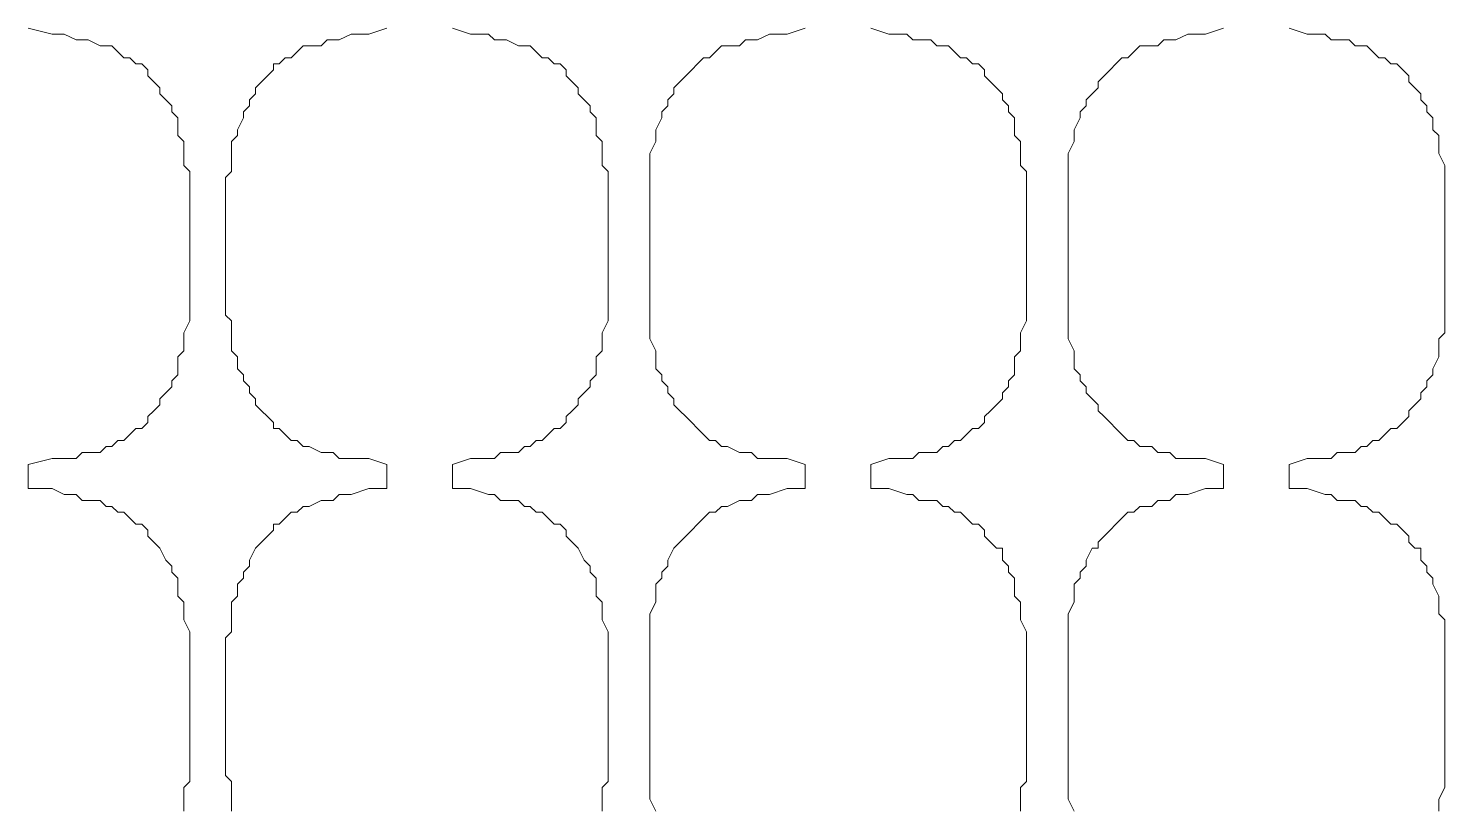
# Model space of a CAD drawing. Extents: x -66030 to 95157, y -13132 to 45879.
# Drawn here: x 20789 to 21715, y 25952 to 26462 of the extents above; entities that cross this region are included whole.
import ezdxf

# ---------------------------------------------------------------- set-up
doc = ezdxf.new("R2010")
doc.units = 0
doc.header["$LTSCALE"] = 100
doc.header["$MEASUREMENT"] = 0
doc.layers.get('0').update_dxf_attribs({"linetype": 'CONTINUOUS'})

msp = doc.modelspace()

# ---------------------------------------------------------------- linework, layer by layer
at = {"lineweight": 0}
for points in [[(20890.47, 25950.21), (20890.47, 25958.02), (20890.47, 25965.83), (20894.38, 25969.74), (20894.38, 25973.65), (20894.38, 26063.48), (20894.38, 26067.39), (20890.47, 26075.2), (20890.47, 26079.11), (20890.47, 26086.92), (20886.57, 26090.83), (20886.57, 26098.64), (20886.57, 26102.54), (20882.66, 26106.45), (20882.66, 26110.36), (20878.76, 26114.26), (20874.85, 26122.07), (20874.85, 26122.07), (20870.95, 26125.98), (20867.04, 26129.89), (20867.04, 26133.79), (20863.13, 26137.7), (20859.23, 26137.7), (20855.32, 26141.6), (20851.42, 26145.51), (20847.51, 26145.51), (20843.6, 26149.41), (20839.7, 26149.41), (20835.79, 26153.32), (20827.98, 26153.32), (20824.07, 26153.32), (20820.17, 26157.23), (20812.36, 26157.23), (20804.54, 26161.13), (20788.92, 26161.13), (20788.92, 26176.76), (20804.54, 26180.66), (20812.36, 26180.66), (20820.17, 26180.66), (20824.07, 26184.57), (20827.98, 26184.57), (20835.79, 26184.57), (20839.7, 26188.47), (20843.6, 26188.47), (20847.51, 26192.38), (20851.42, 26192.38), (20855.32, 26196.29), (20859.23, 26200.19), (20863.13, 26200.19), (20867.04, 26204.1), (20867.04, 26208), (20870.95, 26211.91), (20874.85, 26215.82), (20874.85, 26219.72), (20878.76, 26223.63), (20882.66, 26227.53), (20882.66, 26231.44), (20886.57, 26235.35), (20886.57, 26239.25), (20886.57, 26247.06), (20890.47, 26250.97), (20890.47, 26258.78), (20890.47, 26262.69), (20894.38, 26270.5), (20894.38, 26274.41), (20894.38, 26364.24), (20894.38, 26368.15), (20890.47, 26372.06), (20890.47, 26379.87), (20890.47, 26387.68), (20886.57, 26391.58), (20886.57, 26395.49), (20886.57, 26403.3), (20882.66, 26407.21), (20882.66, 26411.11), (20878.76, 26415.02), (20874.85, 26418.93), (20874.85, 26422.83), (20870.95, 26426.74), (20867.04, 26430.64), (20867.04, 26434.55), (20863.13, 26438.46), (20859.23, 26438.46), (20855.32, 26442.36), (20851.42, 26442.36), (20847.51, 26446.27), (20843.6, 26450.17), (20839.7, 26450.17), (20835.79, 26450.17), (20827.98, 26454.08), (20824.07, 26454.08), (20820.17, 26454.08), (20812.36, 26457.99), (20804.54, 26457.99), (20788.92, 26461.89)], [(20890.47, 25950.21), (20890.47, 25958.02), (20890.47, 25965.83), (20894.38, 25969.74), (20894.38, 25973.65), (20894.38, 26063.48), (20894.38, 26067.39), (20890.47, 26075.2), (20890.47, 26079.11), (20890.47, 26086.92), (20886.57, 26090.83), (20886.57, 26098.64), (20886.57, 26102.54), (20882.66, 26106.45), (20882.66, 26110.36), (20878.76, 26114.26), (20874.85, 26122.07), (20874.85, 26122.07), (20870.95, 26125.98), (20867.04, 26129.89), (20867.04, 26133.79), (20863.13, 26137.7), (20859.23, 26137.7), (20855.32, 26141.6), (20851.42, 26145.51), (20847.51, 26145.51), (20843.6, 26149.41), (20839.7, 26149.41), (20835.79, 26153.32), (20827.98, 26153.32), (20824.07, 26153.32), (20820.17, 26157.23), (20812.36, 26157.23), (20804.54, 26161.13), (20788.92, 26161.13), (20788.92, 26176.76), (20804.54, 26180.66), (20812.36, 26180.66), (20820.17, 26180.66), (20824.07, 26184.57), (20827.98, 26184.57), (20835.79, 26184.57), (20839.7, 26188.47), (20843.6, 26188.47), (20847.51, 26192.38), (20851.42, 26192.38), (20855.32, 26196.29), (20859.23, 26200.19), (20863.13, 26200.19), (20867.04, 26204.1), (20867.04, 26208), (20870.95, 26211.91), (20874.85, 26215.82), (20874.85, 26219.72), (20878.76, 26223.63), (20882.66, 26227.53), (20882.66, 26231.44), (20886.57, 26235.35), (20886.57, 26239.25), (20886.57, 26247.06), (20890.47, 26250.97), (20890.47, 26258.78), (20890.47, 26262.69), (20894.38, 26270.5), (20894.38, 26274.41), (20894.38, 26364.24), (20894.38, 26368.15), (20890.47, 26372.06), (20890.47, 26379.87), (20890.47, 26387.68), (20886.57, 26391.58), (20886.57, 26395.49), (20886.57, 26403.3), (20882.66, 26407.21), (20882.66, 26411.11), (20878.76, 26415.02), (20874.85, 26418.93), (20874.85, 26422.83), (20870.95, 26426.74), (20867.04, 26430.64), (20867.04, 26434.55), (20863.13, 26438.46), (20859.23, 26438.46), (20855.32, 26442.36), (20851.42, 26442.36), (20847.51, 26446.27), (20843.6, 26450.17), (20839.7, 26450.17), (20835.79, 26450.17), (20827.98, 26454.08), (20824.07, 26454.08), (20820.17, 26454.08), (20812.36, 26457.99), (20804.54, 26457.99), (20788.92, 26461.89)], [(21023.28, 26461.89), (21011.56, 26457.99), (20999.84, 26457.99), (20992.03, 26454.08), (20988.12, 26454.08), (20984.22, 26454.08), (20980.31, 26450.17), (20972.5, 26450.17), (20968.59, 26450.17), (20964.69, 26446.27), (20960.78, 26442.36), (20956.88, 26442.36), (20952.97, 26438.46), (20949.06, 26438.46), (20949.06, 26434.55), (20945.16, 26430.64), (20941.25, 26426.74), (20937.35, 26422.83), (20937.35, 26418.93), (20933.44, 26415.02), (20933.44, 26411.11), (20929.53, 26407.21), (20929.53, 26403.3), (20925.63, 26395.49), (20925.63, 26391.58), (20921.72, 26387.68), (20921.72, 26379.87), (20921.72, 26372.06), (20921.72, 26368.15), (20917.82, 26364.24), (20917.82, 26274.41), (20921.72, 26270.5), (20921.72, 26262.69), (20921.72, 26258.78), (20921.72, 26250.97), (20925.63, 26247.06), (20925.63, 26239.25), (20929.53, 26235.35), (20929.53, 26231.44), (20933.44, 26227.53), (20933.44, 26223.63), (20937.35, 26219.72), (20937.35, 26215.82), (20941.25, 26211.91), (20945.16, 26208), (20949.06, 26204.1), (20949.06, 26200.19), (20952.97, 26200.19), (20956.88, 26196.29), (20960.78, 26192.38), (20964.69, 26192.38), (20968.59, 26188.47), (20972.5, 26188.47), (20980.31, 26184.57), (20984.22, 26184.57), (20988.12, 26184.57), (20992.03, 26180.66), (20999.84, 26180.66), (21011.56, 26180.66), (21023.28, 26176.76), (21023.28, 26161.13), (21011.56, 26161.13), (20999.84, 26157.23), (20992.03, 26157.23), (20988.12, 26153.32), (20984.22, 26153.32), (20980.31, 26153.32), (20972.5, 26149.41), (20968.59, 26149.41), (20964.69, 26145.51), (20960.78, 26145.51), (20956.88, 26141.6), (20952.97, 26137.7), (20949.06, 26137.7), (20949.06, 26133.79), (20945.16, 26129.89), (20941.25, 26125.98), (20937.35, 26122.07), (20937.35, 26122.07), (20933.44, 26114.26), (20933.44, 26110.36), (20929.53, 26106.45), (20929.53, 26102.54), (20925.63, 26098.64), (20925.63, 26090.83), (20921.72, 26086.92), (20921.72, 26079.11), (20921.72, 26075.2), (20921.72, 26067.39), (20917.82, 26063.48), (20917.82, 25973.65), (20921.72, 25969.74), (20921.72, 25965.83), (20921.72, 25958.02), (20921.72, 25950.21)], [(21023.28, 26461.89), (21011.56, 26457.99), (20999.84, 26457.99), (20992.03, 26454.08), (20988.12, 26454.08), (20984.22, 26454.08), (20980.31, 26450.17), (20972.5, 26450.17), (20968.59, 26450.17), (20964.69, 26446.27), (20960.78, 26442.36), (20956.88, 26442.36), (20952.97, 26438.46), (20949.06, 26438.46), (20949.06, 26434.55), (20945.16, 26430.64), (20941.25, 26426.74), (20937.35, 26422.83), (20937.35, 26418.93), (20933.44, 26415.02), (20933.44, 26411.11), (20929.53, 26407.21), (20929.53, 26403.3), (20925.63, 26395.49), (20925.63, 26391.58), (20921.72, 26387.68), (20921.72, 26379.87), (20921.72, 26372.06), (20921.72, 26368.15), (20917.82, 26364.24), (20917.82, 26274.41), (20921.72, 26270.5), (20921.72, 26262.69), (20921.72, 26258.78), (20921.72, 26250.97), (20925.63, 26247.06), (20925.63, 26239.25), (20929.53, 26235.35), (20929.53, 26231.44), (20933.44, 26227.53), (20933.44, 26223.63), (20937.35, 26219.72), (20937.35, 26215.82), (20941.25, 26211.91), (20945.16, 26208), (20949.06, 26204.1), (20949.06, 26200.19), (20952.97, 26200.19), (20956.88, 26196.29), (20960.78, 26192.38), (20964.69, 26192.38), (20968.59, 26188.47), (20972.5, 26188.47), (20980.31, 26184.57), (20984.22, 26184.57), (20988.12, 26184.57), (20992.03, 26180.66), (20999.84, 26180.66), (21011.56, 26180.66), (21023.28, 26176.76), (21023.28, 26161.13), (21011.56, 26161.13), (20999.84, 26157.23), (20992.03, 26157.23), (20988.12, 26153.32), (20984.22, 26153.32), (20980.31, 26153.32), (20972.5, 26149.41), (20968.59, 26149.41), (20964.69, 26145.51), (20960.78, 26145.51), (20956.88, 26141.6), (20952.97, 26137.7), (20949.06, 26137.7), (20949.06, 26133.79), (20945.16, 26129.89), (20941.25, 26125.98), (20937.35, 26122.07), (20937.35, 26122.07), (20933.44, 26114.26), (20933.44, 26110.36), (20929.53, 26106.45), (20929.53, 26102.54), (20925.63, 26098.64), (20925.63, 26090.83), (20921.72, 26086.92), (20921.72, 26079.11), (20921.72, 26075.2), (20921.72, 26067.39), (20917.82, 26063.48), (20917.82, 25973.65), (20921.72, 25969.74), (20921.72, 25965.83), (20921.72, 25958.02), (20921.72, 25950.21)], [(21163.89, 25950.21), (21163.89, 25958.02), (21163.89, 25965.83), (21167.8, 25969.74), (21167.8, 25973.65), (21167.8, 26063.48), (21167.8, 26067.39), (21163.89, 26075.2), (21163.89, 26079.11), (21163.89, 26086.92), (21159.99, 26090.83), (21159.99, 26098.64), (21159.99, 26102.54), (21156.08, 26106.45), (21156.08, 26110.36), (21152.17, 26114.26), (21148.27, 26122.07), (21148.27, 26122.07), (21144.36, 26125.98), (21140.46, 26129.89), (21140.46, 26133.79), (21136.55, 26137.7), (21132.64, 26137.7), (21128.74, 26141.6), (21124.83, 26145.51), (21120.93, 26145.51), (21117.02, 26149.41), (21113.12, 26149.41), (21109.21, 26153.32), (21101.4, 26153.32), (21097.49, 26153.32), (21093.59, 26157.23), (21089.68, 26157.23), (21077.96, 26161.13), (21066.24, 26161.13), (21066.24, 26176.76), (21077.96, 26180.66), (21089.68, 26180.66), (21093.59, 26180.66), (21097.49, 26184.57), (21101.4, 26184.57), (21109.21, 26184.57), (21113.12, 26188.47), (21117.02, 26188.47), (21120.93, 26192.38), (21124.83, 26192.38), (21128.74, 26196.29), (21132.64, 26200.19), (21136.55, 26200.19), (21140.46, 26204.1), (21140.46, 26208), (21144.36, 26211.91), (21148.27, 26215.82), (21148.27, 26219.72), (21152.17, 26223.63), (21156.08, 26227.53), (21156.08, 26231.44), (21159.99, 26235.35), (21159.99, 26239.25), (21159.99, 26247.06), (21163.89, 26250.97), (21163.89, 26258.78), (21163.89, 26262.69), (21167.8, 26270.5), (21167.8, 26274.41), (21167.8, 26364.24), (21167.8, 26368.15), (21163.89, 26372.06), (21163.89, 26379.87), (21163.89, 26387.68), (21159.99, 26391.58), (21159.99, 26395.49), (21159.99, 26403.3), (21156.08, 26407.21), (21156.08, 26411.11), (21152.17, 26415.02), (21148.27, 26418.93), (21148.27, 26422.83), (21144.36, 26426.74), (21140.46, 26430.64), (21140.46, 26434.55), (21136.55, 26438.46), (21132.64, 26438.46), (21128.74, 26442.36), (21124.83, 26442.36), (21120.93, 26446.27), (21117.02, 26450.17), (21113.12, 26450.17), (21109.21, 26450.17), (21101.4, 26454.08), (21097.49, 26454.08), (21093.59, 26454.08), (21089.68, 26457.99), (21077.96, 26457.99), (21066.24, 26461.89)], [(21163.89, 25950.21), (21163.89, 25958.02), (21163.89, 25965.83), (21167.8, 25969.74), (21167.8, 25973.65), (21167.8, 26063.48), (21167.8, 26067.39), (21163.89, 26075.2), (21163.89, 26079.11), (21163.89, 26086.92), (21159.99, 26090.83), (21159.99, 26098.64), (21159.99, 26102.54), (21156.08, 26106.45), (21156.08, 26110.36), (21152.17, 26114.26), (21148.27, 26122.07), (21148.27, 26122.07), (21144.36, 26125.98), (21140.46, 26129.89), (21140.46, 26133.79), (21136.55, 26137.7), (21132.64, 26137.7), (21128.74, 26141.6), (21124.83, 26145.51), (21120.93, 26145.51), (21117.02, 26149.41), (21113.12, 26149.41), (21109.21, 26153.32), (21101.4, 26153.32), (21097.49, 26153.32), (21093.59, 26157.23), (21089.68, 26157.23), (21077.96, 26161.13), (21066.24, 26161.13), (21066.24, 26176.76), (21077.96, 26180.66), (21089.68, 26180.66), (21093.59, 26180.66), (21097.49, 26184.57), (21101.4, 26184.57), (21109.21, 26184.57), (21113.12, 26188.47), (21117.02, 26188.47), (21120.93, 26192.38), (21124.83, 26192.38), (21128.74, 26196.29), (21132.64, 26200.19), (21136.55, 26200.19), (21140.46, 26204.1), (21140.46, 26208), (21144.36, 26211.91), (21148.27, 26215.82), (21148.27, 26219.72), (21152.17, 26223.63), (21156.08, 26227.53), (21156.08, 26231.44), (21159.99, 26235.35), (21159.99, 26239.25), (21159.99, 26247.06), (21163.89, 26250.97), (21163.89, 26258.78), (21163.89, 26262.69), (21167.8, 26270.5), (21167.8, 26274.41), (21167.8, 26364.24), (21167.8, 26368.15), (21163.89, 26372.06), (21163.89, 26379.87), (21163.89, 26387.68), (21159.99, 26391.58), (21159.99, 26395.49), (21159.99, 26403.3), (21156.08, 26407.21), (21156.08, 26411.11), (21152.17, 26415.02), (21148.27, 26418.93), (21148.27, 26422.83), (21144.36, 26426.74), (21140.46, 26430.64), (21140.46, 26434.55), (21136.55, 26438.46), (21132.64, 26438.46), (21128.74, 26442.36), (21124.83, 26442.36), (21120.93, 26446.27), (21117.02, 26450.17), (21113.12, 26450.17), (21109.21, 26450.17), (21101.4, 26454.08), (21097.49, 26454.08), (21093.59, 26454.08), (21089.68, 26457.99), (21077.96, 26457.99), (21066.24, 26461.89)], [(21296.7, 26461.89), (21284.98, 26457.99), (21273.26, 26457.99), (21265.45, 26454.08), (21261.54, 26454.08), (21257.64, 26454.08), (21253.73, 26450.17), (21245.92, 26450.17), (21242.01, 26450.17), (21238.11, 26446.27), (21234.2, 26442.36), (21230.29, 26442.36), (21226.39, 26438.46), (21226.39, 26438.46), (21222.48, 26434.55), (21218.58, 26430.64), (21214.67, 26426.74), (21210.76, 26422.83), (21210.76, 26418.93), (21206.86, 26415.02), (21206.86, 26411.11), (21202.95, 26407.21), (21202.95, 26403.3), (21199.05, 26395.49), (21199.05, 26391.58), (21199.05, 26387.68), (21195.14, 26379.87), (21195.14, 26372.06), (21195.14, 26368.15), (21195.14, 26364.24), (21195.14, 26274.41), (21195.14, 26270.5), (21195.14, 26262.69), (21195.14, 26258.78), (21199.05, 26250.97), (21199.05, 26247.06), (21199.05, 26239.25), (21202.95, 26235.35), (21202.95, 26231.44), (21206.86, 26227.53), (21206.86, 26223.63), (21210.76, 26219.72), (21210.76, 26215.82), (21214.67, 26211.91), (21218.58, 26208), (21222.48, 26204.1), (21226.39, 26200.19), (21226.39, 26200.19), (21230.29, 26196.29), (21234.2, 26192.38), (21238.11, 26192.38), (21242.01, 26188.47), (21245.92, 26188.47), (21253.73, 26184.57), (21257.64, 26184.57), (21261.54, 26184.57), (21265.45, 26180.66), (21273.26, 26180.66), (21284.98, 26180.66), (21296.7, 26176.76), (21296.7, 26161.13), (21284.98, 26161.13), (21273.26, 26157.23), (21265.45, 26157.23), (21261.54, 26153.32), (21257.64, 26153.32), (21253.73, 26153.32), (21245.92, 26149.41), (21242.01, 26149.41), (21238.11, 26145.51), (21234.2, 26145.51), (21230.29, 26141.6), (21226.39, 26137.7), (21226.39, 26137.7), (21222.48, 26133.79), (21218.58, 26129.89), (21214.67, 26125.98), (21210.76, 26122.07), (21210.76, 26122.07), (21206.86, 26114.26), (21206.86, 26110.36), (21202.95, 26106.45), (21202.95, 26102.54), (21199.05, 26098.64), (21199.05, 26090.83), (21199.05, 26086.92), (21195.14, 26079.11), (21195.14, 26075.2), (21195.14, 26067.39), (21195.14, 26063.48), (21195.14, 25973.65), (21195.14, 25969.74), (21195.14, 25965.83), (21195.14, 25958.02), (21199.05, 25950.21)], [(21296.7, 26461.89), (21284.98, 26457.99), (21273.26, 26457.99), (21265.45, 26454.08), (21261.54, 26454.08), (21257.64, 26454.08), (21253.73, 26450.17), (21245.92, 26450.17), (21242.01, 26450.17), (21238.11, 26446.27), (21234.2, 26442.36), (21230.29, 26442.36), (21226.39, 26438.46), (21226.39, 26438.46), (21222.48, 26434.55), (21218.58, 26430.64), (21214.67, 26426.74), (21210.76, 26422.83), (21210.76, 26418.93), (21206.86, 26415.02), (21206.86, 26411.11), (21202.95, 26407.21), (21202.95, 26403.3), (21199.05, 26395.49), (21199.05, 26391.58), (21199.05, 26387.68), (21195.14, 26379.87), (21195.14, 26372.06), (21195.14, 26368.15), (21195.14, 26364.24), (21195.14, 26274.41), (21195.14, 26270.5), (21195.14, 26262.69), (21195.14, 26258.78), (21199.05, 26250.97), (21199.05, 26247.06), (21199.05, 26239.25), (21202.95, 26235.35), (21202.95, 26231.44), (21206.86, 26227.53), (21206.86, 26223.63), (21210.76, 26219.72), (21210.76, 26215.82), (21214.67, 26211.91), (21218.58, 26208), (21222.48, 26204.1), (21226.39, 26200.19), (21226.39, 26200.19), (21230.29, 26196.29), (21234.2, 26192.38), (21238.11, 26192.38), (21242.01, 26188.47), (21245.92, 26188.47), (21253.73, 26184.57), (21257.64, 26184.57), (21261.54, 26184.57), (21265.45, 26180.66), (21273.26, 26180.66), (21284.98, 26180.66), (21296.7, 26176.76), (21296.7, 26161.13), (21284.98, 26161.13), (21273.26, 26157.23), (21265.45, 26157.23), (21261.54, 26153.32), (21257.64, 26153.32), (21253.73, 26153.32), (21245.92, 26149.41), (21242.01, 26149.41), (21238.11, 26145.51), (21234.2, 26145.51), (21230.29, 26141.6), (21226.39, 26137.7), (21226.39, 26137.7), (21222.48, 26133.79), (21218.58, 26129.89), (21214.67, 26125.98), (21210.76, 26122.07), (21210.76, 26122.07), (21206.86, 26114.26), (21206.86, 26110.36), (21202.95, 26106.45), (21202.95, 26102.54), (21199.05, 26098.64), (21199.05, 26090.83), (21199.05, 26086.92), (21195.14, 26079.11), (21195.14, 26075.2), (21195.14, 26067.39), (21195.14, 26063.48), (21195.14, 25973.65), (21195.14, 25969.74), (21195.14, 25965.83), (21195.14, 25958.02), (21199.05, 25950.21)], [(21437.31, 25950.21), (21437.31, 25958.02), (21437.31, 25965.83), (21441.22, 25969.74), (21441.22, 25973.65), (21441.22, 26063.48), (21441.22, 26067.39), (21437.31, 26075.2), (21437.31, 26079.11), (21437.31, 26086.92), (21433.4, 26090.83), (21433.4, 26098.64), (21433.4, 26102.54), (21429.5, 26106.45), (21429.5, 26110.36), (21425.59, 26114.26), (21425.59, 26122.07), (21421.69, 26122.07), (21417.78, 26125.98), (21413.87, 26129.89), (21413.87, 26133.79), (21409.97, 26137.7), (21406.06, 26137.7), (21402.16, 26141.6), (21398.25, 26145.51), (21394.34, 26145.51), (21390.44, 26149.41), (21386.53, 26149.41), (21382.63, 26153.32), (21378.72, 26153.32), (21370.91, 26153.32), (21367, 26157.23), (21363.1, 26157.23), (21351.38, 26161.13), (21339.66, 26161.13), (21339.66, 26176.76), (21351.38, 26180.66), (21363.1, 26180.66), (21367, 26180.66), (21370.91, 26184.57), (21378.72, 26184.57), (21382.63, 26184.57), (21386.53, 26188.47), (21390.44, 26188.47), (21394.34, 26192.38), (21398.25, 26192.38), (21402.16, 26196.29), (21406.06, 26200.19), (21409.97, 26200.19), (21413.87, 26204.1), (21413.87, 26208), (21417.78, 26211.91), (21421.69, 26215.82), (21425.59, 26219.72), (21425.59, 26223.63), (21429.5, 26227.53), (21429.5, 26231.44), (21433.4, 26235.35), (21433.4, 26239.25), (21433.4, 26247.06), (21437.31, 26250.97), (21437.31, 26258.78), (21437.31, 26262.69), (21441.22, 26270.5), (21441.22, 26274.41), (21441.22, 26364.24), (21441.22, 26368.15), (21437.31, 26372.06), (21437.31, 26379.87), (21437.31, 26387.68), (21433.4, 26391.58), (21433.4, 26395.49), (21433.4, 26403.3), (21429.5, 26407.21), (21429.5, 26411.11), (21425.59, 26415.02), (21425.59, 26418.93), (21421.69, 26422.83), (21417.78, 26426.74), (21413.87, 26430.64), (21413.87, 26434.55), (21409.97, 26438.46), (21406.06, 26438.46), (21402.16, 26442.36), (21398.25, 26442.36), (21394.34, 26446.27), (21390.44, 26450.17), (21386.53, 26450.17), (21382.63, 26450.17), (21378.72, 26454.08), (21370.91, 26454.08), (21367, 26454.08), (21363.1, 26457.99), (21351.38, 26457.99), (21339.66, 26461.89)], [(21437.31, 25950.21), (21437.31, 25958.02), (21437.31, 25965.83), (21441.22, 25969.74), (21441.22, 25973.65), (21441.22, 26063.48), (21441.22, 26067.39), (21437.31, 26075.2), (21437.31, 26079.11), (21437.31, 26086.92), (21433.4, 26090.83), (21433.4, 26098.64), (21433.4, 26102.54), (21429.5, 26106.45), (21429.5, 26110.36), (21425.59, 26114.26), (21425.59, 26122.07), (21421.69, 26122.07), (21417.78, 26125.98), (21413.87, 26129.89), (21413.87, 26133.79), (21409.97, 26137.7), (21406.06, 26137.7), (21402.16, 26141.6), (21398.25, 26145.51), (21394.34, 26145.51), (21390.44, 26149.41), (21386.53, 26149.41), (21382.63, 26153.32), (21378.72, 26153.32), (21370.91, 26153.32), (21367, 26157.23), (21363.1, 26157.23), (21351.38, 26161.13), (21339.66, 26161.13), (21339.66, 26176.76), (21351.38, 26180.66), (21363.1, 26180.66), (21367, 26180.66), (21370.91, 26184.57), (21378.72, 26184.57), (21382.63, 26184.57), (21386.53, 26188.47), (21390.44, 26188.47), (21394.34, 26192.38), (21398.25, 26192.38), (21402.16, 26196.29), (21406.06, 26200.19), (21409.97, 26200.19), (21413.87, 26204.1), (21413.87, 26208), (21417.78, 26211.91), (21421.69, 26215.82), (21425.59, 26219.72), (21425.59, 26223.63), (21429.5, 26227.53), (21429.5, 26231.44), (21433.4, 26235.35), (21433.4, 26239.25), (21433.4, 26247.06), (21437.31, 26250.97), (21437.31, 26258.78), (21437.31, 26262.69), (21441.22, 26270.5), (21441.22, 26274.41), (21441.22, 26364.24), (21441.22, 26368.15), (21437.31, 26372.06), (21437.31, 26379.87), (21437.31, 26387.68), (21433.4, 26391.58), (21433.4, 26395.49), (21433.4, 26403.3), (21429.5, 26407.21), (21429.5, 26411.11), (21425.59, 26415.02), (21425.59, 26418.93), (21421.69, 26422.83), (21417.78, 26426.74), (21413.87, 26430.64), (21413.87, 26434.55), (21409.97, 26438.46), (21406.06, 26438.46), (21402.16, 26442.36), (21398.25, 26442.36), (21394.34, 26446.27), (21390.44, 26450.17), (21386.53, 26450.17), (21382.63, 26450.17), (21378.72, 26454.08), (21370.91, 26454.08), (21367, 26454.08), (21363.1, 26457.99), (21351.38, 26457.99), (21339.66, 26461.89)], [(21570.11, 26461.89), (21558.4, 26457.99), (21546.68, 26457.99), (21538.87, 26454.08), (21534.96, 26454.08), (21531.05, 26454.08), (21527.15, 26450.17), (21523.24, 26450.17), (21515.43, 26450.17), (21511.52, 26446.27), (21507.62, 26442.36), (21503.71, 26442.36), (21499.81, 26438.46), (21499.81, 26438.46), (21495.9, 26434.55), (21491.99, 26430.64), (21488.09, 26426.74), (21488.09, 26422.83), (21484.18, 26418.93), (21480.28, 26415.02), (21480.28, 26411.11), (21476.37, 26407.21), (21476.37, 26403.3), (21472.46, 26395.49), (21472.46, 26391.58), (21472.46, 26387.68), (21468.56, 26379.87), (21468.56, 26372.06), (21468.56, 26368.15), (21468.56, 26364.24), (21468.56, 26274.41), (21468.56, 26270.5), (21468.56, 26262.69), (21468.56, 26258.78), (21472.46, 26250.97), (21472.46, 26247.06), (21472.46, 26239.25), (21476.37, 26235.35), (21476.37, 26231.44), (21480.28, 26227.53), (21480.28, 26223.63), (21484.18, 26219.72), (21488.09, 26215.82), (21488.09, 26211.91), (21491.99, 26208), (21495.9, 26204.1), (21499.81, 26200.19), (21499.81, 26200.19), (21503.71, 26196.29), (21507.62, 26192.38), (21511.52, 26192.38), (21515.43, 26188.47), (21523.24, 26188.47), (21527.15, 26184.57), (21531.05, 26184.57), (21534.96, 26184.57), (21538.87, 26180.66), (21546.68, 26180.66), (21558.4, 26180.66), (21570.11, 26176.76), (21570.11, 26161.13), (21558.4, 26161.13), (21546.68, 26157.23), (21538.87, 26157.23), (21534.96, 26153.32), (21531.05, 26153.32), (21527.15, 26153.32), (21523.24, 26149.41), (21515.43, 26149.41), (21511.52, 26145.51), (21507.62, 26145.51), (21503.71, 26141.6), (21499.81, 26137.7), (21499.81, 26137.7), (21495.9, 26133.79), (21491.99, 26129.89), (21488.09, 26125.98), (21488.09, 26122.07), (21484.18, 26122.07), (21480.28, 26114.26), (21480.28, 26110.36), (21476.37, 26106.45), (21476.37, 26102.54), (21472.46, 26098.64), (21472.46, 26090.83), (21472.46, 26086.92), (21468.56, 26079.11), (21468.56, 26075.2), (21468.56, 26067.39), (21468.56, 26063.48), (21468.56, 25973.65), (21468.56, 25969.74), (21468.56, 25965.83), (21468.56, 25958.02), (21472.46, 25950.21)], [(21570.11, 26461.89), (21558.4, 26457.99), (21546.68, 26457.99), (21538.87, 26454.08), (21534.96, 26454.08), (21531.05, 26454.08), (21527.15, 26450.17), (21523.24, 26450.17), (21515.43, 26450.17), (21511.52, 26446.27), (21507.62, 26442.36), (21503.71, 26442.36), (21499.81, 26438.46), (21499.81, 26438.46), (21495.9, 26434.55), (21491.99, 26430.64), (21488.09, 26426.74), (21488.09, 26422.83), (21484.18, 26418.93), (21480.28, 26415.02), (21480.28, 26411.11), (21476.37, 26407.21), (21476.37, 26403.3), (21472.46, 26395.49), (21472.46, 26391.58), (21472.46, 26387.68), (21468.56, 26379.87), (21468.56, 26372.06), (21468.56, 26368.15), (21468.56, 26364.24), (21468.56, 26274.41), (21468.56, 26270.5), (21468.56, 26262.69), (21468.56, 26258.78), (21472.46, 26250.97), (21472.46, 26247.06), (21472.46, 26239.25), (21476.37, 26235.35), (21476.37, 26231.44), (21480.28, 26227.53), (21480.28, 26223.63), (21484.18, 26219.72), (21488.09, 26215.82), (21488.09, 26211.91), (21491.99, 26208), (21495.9, 26204.1), (21499.81, 26200.19), (21499.81, 26200.19), (21503.71, 26196.29), (21507.62, 26192.38), (21511.52, 26192.38), (21515.43, 26188.47), (21523.24, 26188.47), (21527.15, 26184.57), (21531.05, 26184.57), (21534.96, 26184.57), (21538.87, 26180.66), (21546.68, 26180.66), (21558.4, 26180.66), (21570.11, 26176.76), (21570.11, 26161.13), (21558.4, 26161.13), (21546.68, 26157.23), (21538.87, 26157.23), (21534.96, 26153.32), (21531.05, 26153.32), (21527.15, 26153.32), (21523.24, 26149.41), (21515.43, 26149.41), (21511.52, 26145.51), (21507.62, 26145.51), (21503.71, 26141.6), (21499.81, 26137.7), (21499.81, 26137.7), (21495.9, 26133.79), (21491.99, 26129.89), (21488.09, 26125.98), (21488.09, 26122.07), (21484.18, 26122.07), (21480.28, 26114.26), (21480.28, 26110.36), (21476.37, 26106.45), (21476.37, 26102.54), (21472.46, 26098.64), (21472.46, 26090.83), (21472.46, 26086.92), (21468.56, 26079.11), (21468.56, 26075.2), (21468.56, 26067.39), (21468.56, 26063.48), (21468.56, 25973.65), (21468.56, 25969.74), (21468.56, 25965.83), (21468.56, 25958.02), (21472.46, 25950.21)], [(21613.08, 26461.89), (21624.8, 26457.99), (21636.51, 26457.99), (21640.42, 26454.08), (21644.33, 26454.08), (21652.14, 26454.08), (21656.04, 26450.17), (21659.95, 26450.17), (21663.86, 26450.17), (21667.76, 26446.27), (21671.67, 26442.36), (21675.57, 26442.36), (21679.48, 26438.46), (21683.39, 26438.46), (21687.29, 26434.55), (21691.2, 26430.64), (21691.2, 26426.74), (21695.1, 26422.83), (21699.01, 26418.93), (21699.01, 26415.02), (21702.92, 26411.11), (21702.92, 26407.21), (21706.82, 26403.3), (21706.82, 26395.49), (21710.73, 26391.58), (21710.73, 26387.68), (21710.73, 26379.87), (21714.63, 26372.06), (21714.63, 26368.15), (21714.63, 26364.24), (21714.63, 26274.41), (21714.63, 26270.5), (21714.63, 26262.69), (21710.73, 26258.78), (21710.73, 26250.97), (21710.73, 26247.06), (21706.82, 26239.25), (21706.82, 26235.35), (21702.92, 26231.44), (21702.92, 26227.53), (21699.01, 26223.63), (21699.01, 26219.72), (21695.1, 26215.82), (21691.2, 26211.91), (21691.2, 26208), (21687.29, 26204.1), (21683.39, 26200.19), (21679.48, 26200.19), (21675.57, 26196.29), (21671.67, 26192.38), (21667.76, 26192.38), (21663.86, 26188.47), (21659.95, 26188.47), (21656.04, 26184.57), (21652.14, 26184.57), (21644.33, 26184.57), (21640.42, 26180.66), (21636.51, 26180.66), (21624.8, 26180.66), (21613.08, 26176.76), (21613.08, 26161.13), (21624.8, 26161.13), (21636.51, 26157.23), (21640.42, 26157.23), (21644.33, 26153.32), (21652.14, 26153.32), (21656.04, 26153.32), (21659.95, 26149.41), (21663.86, 26149.41), (21667.76, 26145.51), (21671.67, 26145.51), (21675.57, 26141.6), (21679.48, 26137.7), (21683.39, 26137.7), (21687.29, 26133.79), (21691.2, 26129.89), (21691.2, 26125.98), (21695.1, 26122.07), (21699.01, 26122.07), (21699.01, 26114.26), (21702.92, 26110.36), (21702.92, 26106.45), (21706.82, 26102.54), (21706.82, 26098.64), (21710.73, 26090.83), (21710.73, 26086.92), (21710.73, 26079.11), (21714.63, 26075.2), (21714.63, 26067.39), (21714.63, 26063.48), (21714.63, 25973.65), (21714.63, 25969.74), (21714.63, 25965.83), (21710.73, 25958.02), (21710.73, 25950.21)], [(21613.08, 26461.89), (21624.8, 26457.99), (21636.51, 26457.99), (21640.42, 26454.08), (21644.33, 26454.08), (21652.14, 26454.08), (21656.04, 26450.17), (21659.95, 26450.17), (21663.86, 26450.17), (21667.76, 26446.27), (21671.67, 26442.36), (21675.57, 26442.36), (21679.48, 26438.46), (21683.39, 26438.46), (21687.29, 26434.55), (21691.2, 26430.64), (21691.2, 26426.74), (21695.1, 26422.83), (21699.01, 26418.93), (21699.01, 26415.02), (21702.92, 26411.11), (21702.92, 26407.21), (21706.82, 26403.3), (21706.82, 26395.49), (21710.73, 26391.58), (21710.73, 26387.68), (21710.73, 26379.87), (21714.63, 26372.06), (21714.63, 26368.15), (21714.63, 26364.24), (21714.63, 26274.41), (21714.63, 26270.5), (21714.63, 26262.69), (21710.73, 26258.78), (21710.73, 26250.97), (21710.73, 26247.06), (21706.82, 26239.25), (21706.82, 26235.35), (21702.92, 26231.44), (21702.92, 26227.53), (21699.01, 26223.63), (21699.01, 26219.72), (21695.1, 26215.82), (21691.2, 26211.91), (21691.2, 26208), (21687.29, 26204.1), (21683.39, 26200.19), (21679.48, 26200.19), (21675.57, 26196.29), (21671.67, 26192.38), (21667.76, 26192.38), (21663.86, 26188.47), (21659.95, 26188.47), (21656.04, 26184.57), (21652.14, 26184.57), (21644.33, 26184.57), (21640.42, 26180.66), (21636.51, 26180.66), (21624.8, 26180.66), (21613.08, 26176.76), (21613.08, 26161.13), (21624.8, 26161.13), (21636.51, 26157.23), (21640.42, 26157.23), (21644.33, 26153.32), (21652.14, 26153.32), (21656.04, 26153.32), (21659.95, 26149.41), (21663.86, 26149.41), (21667.76, 26145.51), (21671.67, 26145.51), (21675.57, 26141.6), (21679.48, 26137.7), (21683.39, 26137.7), (21687.29, 26133.79), (21691.2, 26129.89), (21691.2, 26125.98), (21695.1, 26122.07), (21699.01, 26122.07), (21699.01, 26114.26), (21702.92, 26110.36), (21702.92, 26106.45), (21706.82, 26102.54), (21706.82, 26098.64), (21710.73, 26090.83), (21710.73, 26086.92), (21710.73, 26079.11), (21714.63, 26075.2), (21714.63, 26067.39), (21714.63, 26063.48), (21714.63, 25973.65), (21714.63, 25969.74), (21714.63, 25965.83), (21710.73, 25958.02), (21710.73, 25950.21)]]:
    msp.add_lwpolyline(points, dxfattribs=at)

doc.saveas('drawing.dxf')
